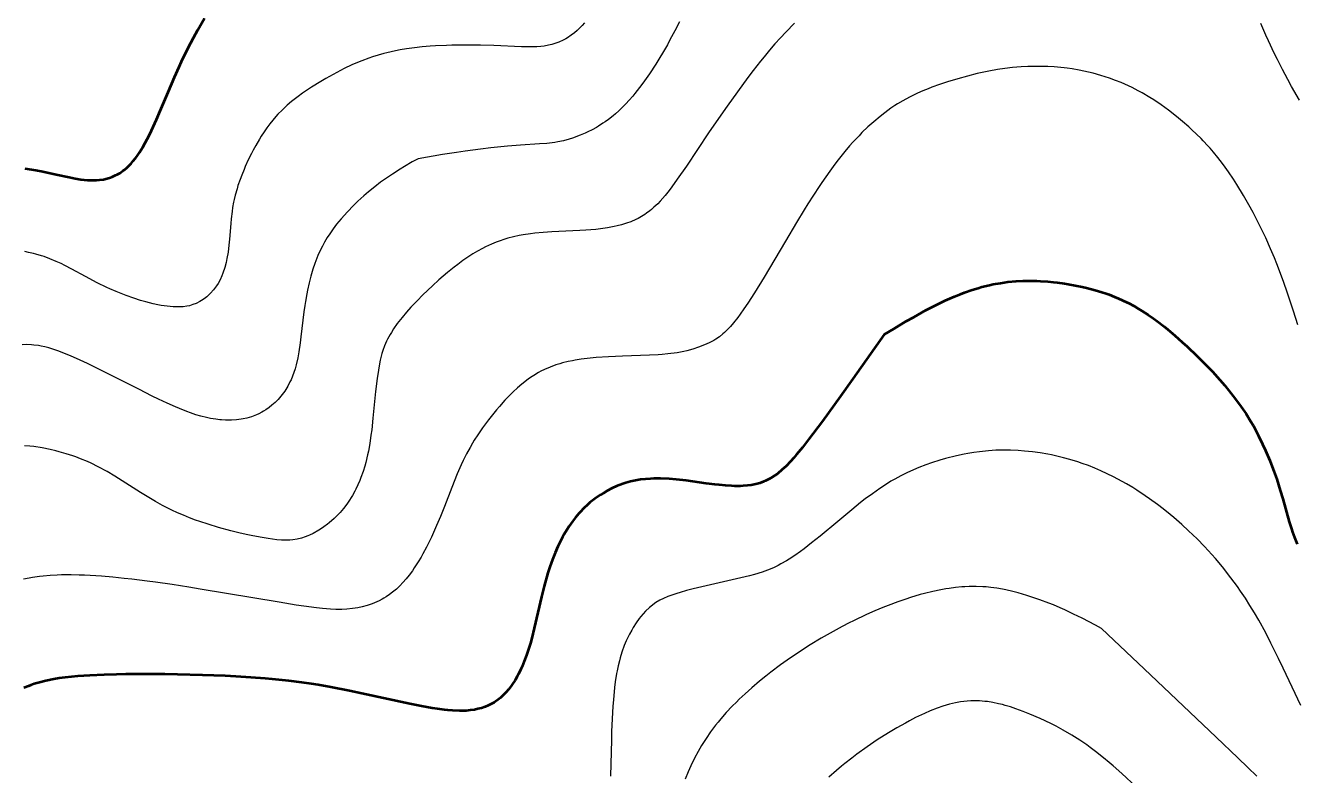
# Model space of a CAD drawing. Header units: metres. Extents: x 545098 to 555652, y 1854398 to 1862642.
# Drawn here: x 546474.6 to 546805.4, y 1859234.2 to 1859430 of the extents above; entities that cross this region are included whole.
import ezdxf

# ---------------------------------------------------------------- set-up
doc = ezdxf.new("R2010")
doc.units = ezdxf.units.M
doc.header["$LTSCALE"] = 6.8
doc.layers.add('1', color=7, linetype='Continuous', lineweight=25)
doc.layers.add('2', color=7, linetype='Continuous', lineweight=53)

msp = doc.modelspace()

# ---------------------------------------------------------------- linework, layer by layer
at = {"layer": '1'}
for points in [[(546620.31, 1859430.62), (546619.69, 1859429.93), (546618.83, 1859429.07), (546618.39, 1859428.66), (546617.72, 1859428.08), (546616.86, 1859427.42), (546615.92, 1859426.79), (546615.45, 1859426.5), (546614.72, 1859426.11), (546613.61, 1859425.6), (546612.83, 1859425.32), (546611.83, 1859425.01), (546610.9, 1859424.8), (546609.82, 1859424.61), (546608.91, 1859424.51), (546607.85, 1859424.43), (546607.12, 1859424.41), (546605.56, 1859424.4), (546603.87, 1859424.44), (546596.64, 1859424.74), (546593.24, 1859424.84), (546588.62, 1859424.87), (546585.75, 1859424.83), (546584.31, 1859424.79), (546581.46, 1859424.66), (546580.05, 1859424.57), (546577.99, 1859424.39), (546576.01, 1859424.18), (546573.9, 1859423.88), (546572.26, 1859423.6), (546571.07, 1859423.37), (546568.76, 1859422.84), (546568.01, 1859422.65), (546566.53, 1859422.23), (546565.09, 1859421.78), (546564.14, 1859421.46), (546562.28, 1859420.77), (546560.73, 1859420.13), (546559.71, 1859419.68), (546557.71, 1859418.74), (546556.72, 1859418.24), (546554.77, 1859417.21), (546552.87, 1859416.13), (546551.62, 1859415.38), (546549.18, 1859413.85), (546547.59, 1859412.81), (546546.81, 1859412.27), (546545.66, 1859411.44), (546543.95, 1859410.12), (546542.84, 1859409.17), (546541.48, 1859407.9), (546540.4, 1859406.79), (546539.87, 1859406.21), (546539.09, 1859405.29), (546538.31, 1859404.32), (546537.55, 1859403.29), (546536.79, 1859402.2), (546536.05, 1859401.06), (546535.57, 1859400.28), (546534.63, 1859398.66), (546533.95, 1859397.42), (546533.51, 1859396.58), (546532.67, 1859394.88), (546531.9, 1859393.17), (546531.57, 1859392.41), (546530.96, 1859390.91), (546530.55, 1859389.8), (546529.99, 1859388.18), (546529.74, 1859387.39), (546529.27, 1859385.67), (546529.01, 1859384.57), (546528.86, 1859383.86), (546528.6, 1859382.48), (546528.45, 1859381.48), (546528.22, 1859379.55), (546528.11, 1859378.31), (546527.79, 1859374.19), (546527.64, 1859372.66), (546527.4, 1859370.79), (546527.11, 1859369.16), (546526.89, 1859368.1), (546526.55, 1859366.81), (546526.07, 1859365.34), (546525.79, 1859364.64), (546525.32, 1859363.63), (546524.79, 1859362.68), (546524.41, 1859362.08), (546524.14, 1859361.69), (546523.57, 1859360.96), (546522.82, 1859360.11), (546522.18, 1859359.5), (546521.85, 1859359.21)], [(546645.09, 1859430.94), (546643.89, 1859428.6), (546642.6, 1859426.19), (546641.91, 1859424.96), (546640.62, 1859422.73), (546639.95, 1859421.61), (546638.9, 1859419.91), (546637.25, 1859417.39), (546635.54, 1859414.95), (546634.66, 1859413.77), (546633.48, 1859412.26), (546632.88, 1859411.53), (546631.98, 1859410.48), (546631.08, 1859409.49), (546630.17, 1859408.57), (546629.27, 1859407.7), (546628.37, 1859406.9), (546627.77, 1859406.4), (546626.59, 1859405.48), (546625.71, 1859404.85), (546625.12, 1859404.45), (546623.98, 1859403.73), (546623.41, 1859403.39), (546622.3, 1859402.78), (546621.22, 1859402.24), (546620.51, 1859401.91), (546619.15, 1859401.32), (546617.23, 1859400.59), (546616.29, 1859400.29), (546614.87, 1859399.9), (546613.39, 1859399.59), (546612.61, 1859399.46)], [(546675.05, 1859430.54), (546672.76, 1859428.22), (546671.37, 1859426.73), (546669.96, 1859425.16), (546668.55, 1859423.51), (546667.13, 1859421.8), (546666.19, 1859420.63), (546664.31, 1859418.23), (546662.91, 1859416.39), (546660.16, 1859412.67), (546657.51, 1859408.96), (546655.83, 1859406.54), (546652.68, 1859401.94), (546646.89, 1859393.29), (546644.51, 1859389.84), (546643.06, 1859387.83), (546642.36, 1859386.92), (546641.35, 1859385.65), (546640.04, 1859384.15), (546639.39, 1859383.48), (546638.43, 1859382.55), (546637.79, 1859381.99), (546637.36, 1859381.64), (546636.5, 1859380.99), (546636.06, 1859380.69), (546635.18, 1859380.13), (546634.28, 1859379.63), (546633.66, 1859379.32), (546632.38, 1859378.77), (546631.26, 1859378.36), (546629.95, 1859377.96), (546628.86, 1859377.68), (546628.02, 1859377.49), (546626.29, 1859377.16), (546624.48, 1859376.9), (546623.23, 1859376.75), (546620.65, 1859376.53)], [(546806.7, 1859410.49), (546804.64, 1859414.09), (546803.65, 1859415.88), (546802.24, 1859418.51), (546800.93, 1859421.07), (546800.12, 1859422.72), (546798.62, 1859425.93), (546797.92, 1859427.48), (546796.64, 1859430.47)], [(546806.28, 1859351.85), (546805.17, 1859355.41), (546804.56, 1859357.28), (546803.59, 1859360.17), (546802.54, 1859363.17), (546800.78, 1859367.79), (546800.14, 1859369.35), (546799.14, 1859371.72), (546797.88, 1859374.54), (546797.22, 1859375.95), (546796.2, 1859378.05), (546794.6, 1859381.16), (546793.5, 1859383.19), (546792.1, 1859385.65), (546790.38, 1859388.49), (546789.51, 1859389.84), (546788.2, 1859391.78), (546786.89, 1859393.6), (546786.02, 1859394.75), (546785.43, 1859395.49), (546784.26, 1859396.91), (546783.39, 1859397.93), (546782.8, 1859398.59), (546781.62, 1859399.85), (546781.03, 1859400.46), (546779.84, 1859401.64), (546778.64, 1859402.77), (546777.84, 1859403.5), (546776.23, 1859404.91), (546774.6, 1859406.26), (546772.53, 1859407.88), (546770.62, 1859409.26), (546768.68, 1859410.57), (546767.69, 1859411.19), (546765.68, 1859412.38), (546764.65, 1859412.94), (546763.07, 1859413.75), (546761.16, 1859414.64), (546760.18, 1859415.06), (546758.7, 1859415.65), (546757.19, 1859416.21), (546754.88, 1859416.96), (546752.91, 1859417.51), (546750.5, 1859418.08), (546749.27, 1859418.32), (546747.42, 1859418.64), (546746.16, 1859418.82), (546745.32, 1859418.92), (546743.63, 1859419.09), (546742.78, 1859419.16), (546741.06, 1859419.26), (546738.76, 1859419.31), (546737.6, 1859419.31), (546735.85, 1859419.26), (546734.1, 1859419.17), (546731.9, 1859418.98), (546729.91, 1859418.75), (546727.93, 1859418.46), (546725.74, 1859418.07), (546723.99, 1859417.71), (546722.69, 1859417.42), (546720.13, 1859416.78), (546717.63, 1859416.09), (546714.94, 1859415.26), (546712.88, 1859414.56), (546710.89, 1859413.84), (546709.92, 1859413.47), (546708.5, 1859412.89), (546707.1, 1859412.28), (546706.4, 1859411.95), (546705.03, 1859411.27), (546703.32, 1859410.33), (546701.94, 1859409.5), (546701.25, 1859409.06), (546700.21, 1859408.36), (546698.62, 1859407.22)], [(546698.62, 1859407.22), (546697.35, 1859406.23), (546695.71, 1859404.87), (546694.2, 1859403.51), (546692.65, 1859402.02), (546691.87, 1859401.22), (546690.25, 1859399.49), (546689.43, 1859398.56), (546688.18, 1859397.07), (546686.46, 1859394.93), (546685.58, 1859393.78), (546684.24, 1859391.96), (546682.16, 1859388.98), (546681.45, 1859387.92), (546680.02, 1859385.71), (546678.56, 1859383.41), (546677.58, 1859381.83), (546675.61, 1859378.59), (546672.68, 1859373.67), (546667.12, 1859364.27), (546664.62, 1859360.18), (546662.92, 1859357.53), (546661.89, 1859356), (546660.92, 1859354.63), (546660.3, 1859353.81), (546659.15, 1859352.36), (546658.34, 1859351.43), (546657.83, 1859350.88), (546656.85, 1859349.91), (546656.38, 1859349.5), (546655.47, 1859348.77), (546654.58, 1859348.17), (546654, 1859347.82), (546652.83, 1859347.2), (546651.63, 1859346.64), (546650.07, 1859346.02), (546648.59, 1859345.54), (546647.01, 1859345.11), (546646.19, 1859344.93), (546644.44, 1859344.6), (546642.08, 1859344.29), (546640.55, 1859344.15), (546639.49, 1859344.08), (546637.28, 1859343.96), (546630.2, 1859343.72), (546626.55, 1859343.56), (546623.35, 1859343.34), (546621.77, 1859343.19), (546619.44, 1859342.9), (546617.92, 1859342.65), (546617.17, 1859342.51), (546616.06, 1859342.28), (546614.61, 1859341.93), (546613.9, 1859341.73), (546612.86, 1859341.4), (546611.34, 1859340.85), (546609.88, 1859340.21), (546608.94, 1859339.74), (546608.32, 1859339.4), (546607.11, 1859338.68), (546606.23, 1859338.1), (546605.65, 1859337.69), (546603.94, 1859336.37), (546602.83, 1859335.41), (546601.73, 1859334.39), (546601.01, 1859333.67), (546599.56, 1859332.17), (546598.12, 1859330.56), (546597.4, 1859329.72), (546596.33, 1859328.42), (546595.28, 1859327.08), (546593.75, 1859325), (546592.53, 1859323.21), (546591.59, 1859321.74), (546591.14, 1859321), (546590.49, 1859319.88), (546589.56, 1859318.19), (546588.7, 1859316.48), (546588.17, 1859315.33), (546587.15, 1859313.01), (546585.72, 1859309.44), (546583.81, 1859304.47), (546582.77, 1859301.87), (546581.77, 1859299.5), (546580.42, 1859296.5), (546579.1, 1859293.83), (546578.18, 1859292.1), (546577.7, 1859291.25), (546576.97, 1859290.01), (546575.96, 1859288.43), (546575.44, 1859287.67), (546574.64, 1859286.58), (546573.83, 1859285.56), (546573, 1859284.61), (546572.15, 1859283.74), (546571.28, 1859282.93), (546570.31, 1859282.12), (546569.51, 1859281.53), (546568.61, 1859280.93), (546568, 1859280.56), (546567.6, 1859280.33)], [(546612.61, 1859399.46), (546610.49, 1859399.2), (546608.57, 1859399.05), (546603.67, 1859398.78), (546600.25, 1859398.52), (546595.86, 1859398.07), (546593.24, 1859397.74), (546589.22, 1859397.19), (546586.97, 1859396.86), (546583.27, 1859396.28), (546576.93, 1859395.21), (546575.43, 1859394.37), (546573.43, 1859393.19), (546572.23, 1859392.46), (546570.27, 1859391.2), (546568.21, 1859389.8), (546567.18, 1859389.05), (546565.66, 1859387.9), (546564.04, 1859386.58), (546562.78, 1859385.49), (546561.27, 1859384.12), (546560.12, 1859383.01), (546558.5, 1859381.34), (546556.86, 1859379.52), (546555.69, 1859378.09), (546554.79, 1859376.92), (546553.9, 1859375.65), (546553.25, 1859374.65), (546552.51, 1859373.41), (546551.98, 1859372.42), (546551.26, 1859370.93), (546550.82, 1859369.93), (546550.03, 1859367.86), (546549.54, 1859366.43), (546548.98, 1859364.55), (546548.52, 1859362.79), (546548.1, 1859360.93), (546547.91, 1859359.96), (546547.55, 1859357.95), (546547.38, 1859356.91), (546547.15, 1859355.29), (546546.39, 1859348.71), (546546.19, 1859347.13), (546545.84, 1859344.8), (546545.57, 1859343.28), (546545.16, 1859341.46), (546544.88, 1859340.42), (546544.56, 1859339.42), (546544.21, 1859338.47), (546543.82, 1859337.56), (546543.55, 1859336.98), (546542.97, 1859335.87), (546542.18, 1859334.6), (546541.5, 1859333.66), (546541.15, 1859333.22), (546540.43, 1859332.4), (546539.68, 1859331.64), (546538.83, 1859330.87), (546538.13, 1859330.32), (546537.24, 1859329.69), (546536.64, 1859329.31), (546536.24, 1859329.08), (546535.43, 1859328.66), (546534.81, 1859328.38), (546534.39, 1859328.21), (546533.55, 1859327.9), (546532.26, 1859327.54), (546531.38, 1859327.35), (546530.78, 1859327.25), (546529.57, 1859327.11), (546528.33, 1859327.02), (546526.72, 1859327.02), (546525.72, 1859327.07), (546525.22, 1859327.11), (546524.18, 1859327.23), (546522.85, 1859327.45), (546521.75, 1859327.67), (546520.34, 1859328.03), (546519.01, 1859328.42), (546517.64, 1859328.87), (546516.7, 1859329.22), (546514.74, 1859330), (546513.71, 1859330.44), (546511.56, 1859331.4), (546509.26, 1859332.49), (546507.63, 1859333.29), (546504.13, 1859335.04), (546495.28, 1859339.55), (546490.78, 1859341.76), (546487.91, 1859343.09), (546486.55, 1859343.69), (546484.61, 1859344.49), (546483.02, 1859345.09), (546482.27, 1859345.35), (546481.18, 1859345.7), (546480.66, 1859345.85), (546479.64, 1859346.11), (546478.66, 1859346.32), (546478.03, 1859346.44), (546476.78, 1859346.6), (546476.18, 1859346.65)], [(546620.65, 1859376.53), (546619.14, 1859376.44), (546611.76, 1859376.11), (546609.57, 1859375.96), (546607.38, 1859375.76), (546606.28, 1859375.63), (546604.31, 1859375.34), (546603.33, 1859375.17), (546601.84, 1859374.85), (546600.34, 1859374.46), (546599.59, 1859374.24), (546598.06, 1859373.73), (546597.28, 1859373.44), (546596.1, 1859372.95), (546594.51, 1859372.21), (546593.69, 1859371.79), (546592.45, 1859371.11), (546591.19, 1859370.35), (546589.9, 1859369.52), (546588.59, 1859368.61), (546587.26, 1859367.63), (546586.37, 1859366.94), (546584.59, 1859365.51), (546582.38, 1859363.62), (546580.67, 1859362.06), (546578.2, 1859359.7), (546576.67, 1859358.15), (546575.09, 1859356.47), (546573.94, 1859355.18), (546572.78, 1859353.81), (546571.51, 1859352.19), (546570.54, 1859350.81), (546569.97, 1859349.91), (546569.62, 1859349.32), (546569, 1859348.15), (546568.72, 1859347.57), (546568.22, 1859346.39), (546567.79, 1859345.19), (546567.53, 1859344.37), (546567.09, 1859342.67), (546566.78, 1859341.14), (546566.59, 1859340.08), (546566.26, 1859337.89), (546565.86, 1859334.45), (546565.18, 1859327.48), (546564.84, 1859324.5), (546564.65, 1859323.06), (546564.33, 1859320.95), (546563.97, 1859318.9), (546563.76, 1859317.91), (546563.3, 1859315.96), (546563.04, 1859315.01), (546562.61, 1859313.62), (546562.05, 1859312.02), (546561.74, 1859311.24), (546561.24, 1859310.09), (546560.71, 1859308.98), (546560.43, 1859308.43), (546559.84, 1859307.37), (546559.53, 1859306.85), (546559.04, 1859306.09), (546558.37, 1859305.1), (546557.47, 1859303.93), (546556.6, 1859302.92), (546555.69, 1859301.95), (546555.06, 1859301.34), (546553.76, 1859300.2), (546553.31, 1859299.84), (546552.4, 1859299.16), (546551.47, 1859298.53), (546551.06, 1859298.27), (546549.59, 1859297.45), (546548.65, 1859297), (546548.18, 1859296.8), (546547.48, 1859296.53), (546546.55, 1859296.22), (546545.38, 1859295.94), (546544.29, 1859295.77), (546543.53, 1859295.7), (546543.01, 1859295.68), (546541.92, 1859295.68), (546541.34, 1859295.7), (546540.12, 1859295.79), (546537.84, 1859296.08), (546535.75, 1859296.44), (546533.41, 1859296.89), (546532.15, 1859297.16), (546530.18, 1859297.61), (546528.11, 1859298.12), (546524.91, 1859299), (546522.19, 1859299.83), (546520.01, 1859300.55), (546518.93, 1859300.94), (546517.33, 1859301.55), (546515.75, 1859302.18), (546514.22, 1859302.85), (546512.72, 1859303.55), (546510.32, 1859304.77), (546508.49, 1859305.78), (546507.16, 1859306.55), (546504.62, 1859308.09)], [(546521.85, 1859359.21), (546521.18, 1859358.68), (546520.49, 1859358.21), (546520.02, 1859357.93), (546519.07, 1859357.45), (546518.26, 1859357.13), (546517.36, 1859356.86), (546516.63, 1859356.71), (546515.71, 1859356.59), (546514.96, 1859356.54), (546513.84, 1859356.53), (546513.07, 1859356.57), (546511.53, 1859356.72), (546509.94, 1859356.95), (546509.13, 1859357.1), (546507.89, 1859357.36), (546505.95, 1859357.84), (546504.6, 1859358.23), (546502.84, 1859358.8), (546500.85, 1859359.51), (546498.25, 1859360.55), (546496.62, 1859361.26), (546495.8, 1859361.64), (546493.27, 1859362.86), (546490.26, 1859364.46), (546486.69, 1859366.41), (546484.85, 1859367.37), (546483.9, 1859367.83), (546482.62, 1859368.42), (546480.97, 1859369.11), (546479.44, 1859369.67), (546478.75, 1859369.9), (546477.34, 1859370.31), (546476.7, 1859370.48), (546475.42, 1859370.78), (546474.45, 1859370.97)], [(546476.18, 1859346.65), (546474.97, 1859346.7), (546473.76, 1859346.68)], [(546504.62, 1859308.09), (546497.86, 1859312.38), (546495.88, 1859313.56), (546493.52, 1859314.86), (546491.7, 1859315.76), (546490.79, 1859316.17), (546488.97, 1859316.93), (546487.74, 1859317.39), (546486.91, 1859317.68), (546485.19, 1859318.24), (546483.39, 1859318.75), (546482.47, 1859318.99), (546481.06, 1859319.33), (546478.92, 1859319.76), (546476.78, 1859320.09), (546475.72, 1859320.21), (546474.33, 1859320.32)], [(546807.08, 1859252.51), (546804.76, 1859257.37), (546802.46, 1859262.27), (546801.22, 1859264.85), (546799.26, 1859268.81), (546797.88, 1859271.48), (546796.07, 1859274.79), (546794.94, 1859276.74), (546793.77, 1859278.66), (546792.58, 1859280.53), (546791.35, 1859282.36), (546790.52, 1859283.56), (546788.81, 1859285.9), (546786.6, 1859288.72), (546784.77, 1859290.89), (546783.84, 1859291.95), (546781.95, 1859294.02), (546780.01, 1859296.01), (546777.8, 1859298.15), (546776, 1859299.8), (546773.94, 1859301.59), (546773.01, 1859302.36), (546771.14, 1859303.86), (546769.72, 1859304.95), (546767.56, 1859306.51), (546766.48, 1859307.26), (546764.3, 1859308.7), (546763.21, 1859309.39), (546761.56, 1859310.38), (546759.36, 1859311.61), (546758.25, 1859312.19), (546756.6, 1859313.01), (546754.95, 1859313.78), (546753.3, 1859314.49), (546751.66, 1859315.14), (546750.03, 1859315.73), (546748.95, 1859316.1), (546746.8, 1859316.75), (546745.21, 1859317.19), (546744.16, 1859317.45), (546742.09, 1859317.91), (546741.06, 1859318.11), (546739.06, 1859318.46), (546737.1, 1859318.73), (546734.98, 1859318.95), (546733.35, 1859319.07), (546731.36, 1859319.16), (546730.07, 1859319.18), (546727.58, 1859319.13), (546725.59, 1859319), (546724.04, 1859318.85), (546723.27, 1859318.76), (546721.76, 1859318.54), (546720.27, 1859318.29), (546719.29, 1859318.1), (546717.32, 1859317.68), (546714.39, 1859316.96), (546712.92, 1859316.55), (546710.74, 1859315.86), (546709.29, 1859315.36), (546707.49, 1859314.68), (546706.07, 1859314.08)], [(546706.07, 1859314.08), (546704.31, 1859313.28), (546702.76, 1859312.49), (546701.22, 1859311.64), (546700.21, 1859311.05), (546698.23, 1859309.8), (546697.26, 1859309.15), (546695.35, 1859307.81), (546693.51, 1859306.43), (546692.3, 1859305.5), (546689.98, 1859303.64), (546686.31, 1859300.59), (546681.74, 1859296.75), (546679.52, 1859294.95), (546677.56, 1859293.44), (546676.58, 1859292.72), (546675.11, 1859291.7), (546673.66, 1859290.74), (546672.94, 1859290.3), (546671.5, 1859289.47), (546670.79, 1859289.09), (546669.74, 1859288.57), (546668.7, 1859288.11), (546668.01, 1859287.84), (546666.65, 1859287.35), (546664.65, 1859286.75), (546663.35, 1859286.41), (546648.62, 1859282.96), (546646.93, 1859282.53), (546645.24, 1859282.06), (546644.41, 1859281.81), (546642.81, 1859281.26), (546642.04, 1859280.97), (546640.95, 1859280.5), (546639.95, 1859279.99), (546638.91, 1859279.38), (546638.15, 1859278.84), (546637.6, 1859278.42), (546637.25, 1859278.13), (546636.25, 1859277.17), (546635.62, 1859276.48), (546635.01, 1859275.74), (546634.61, 1859275.22), (546633.81, 1859274.1), (546633.02, 1859272.87), (546632.63, 1859272.22), (546632.06, 1859271.17), (546631.22, 1859269.45), (546630.69, 1859268.18), (546630.07, 1859266.46), (546629.61, 1859264.96), (546629.4, 1859264.17), (546629.1, 1859262.92), (546628.82, 1859261.6), (546628.69, 1859260.91), (546628.35, 1859258.74), (546628.16, 1859257.22), (546627.85, 1859254.03), (546627.72, 1859252.38), (546627.53, 1859249.05), (546627.39, 1859245.73), (546627.33, 1859243.56), (546627.13, 1859234.08)], [(546567.6, 1859280.33), (546566.78, 1859279.9), (546566.17, 1859279.61), (546564.93, 1859279.09), (546563.7, 1859278.67), (546562.33, 1859278.28), (546561.23, 1859278.05), (546559.86, 1859277.82), (546558.33, 1859277.67), (546557.08, 1859277.61), (546555.47, 1859277.61), (546554.14, 1859277.67), (546552.01, 1859277.85), (546550.5, 1859278.02), (546547.2, 1859278.47), (546545.15, 1859278.77), (546540.7, 1859279.47), (546520.13, 1859282.93), (546517.18, 1859283.4), (546512.82, 1859284.08), (546508.48, 1859284.71), (546506.29, 1859285.01), (546502.34, 1859285.5), (546500.36, 1859285.72), (546497.38, 1859286.02), (546494.41, 1859286.27), (546492.94, 1859286.37), (546490.02, 1859286.53), (546488.59, 1859286.58), (546486.48, 1859286.62), (546484.03, 1859286.6), (546482.82, 1859286.56), (546481.01, 1859286.45), (546479.2, 1859286.29), (546478.29, 1859286.19), (546476.46, 1859285.94), (546475.53, 1859285.79), (546474.11, 1859285.52)], [(546795.55, 1859234.07), (546793.2, 1859236.4), (546790.66, 1859238.86), (546785.01, 1859244.26), (546767.89, 1859260.54), (546755.08, 1859272.67), (546753.48, 1859273.54), (546750, 1859275.33), (546747.82, 1859276.4), (546745.5, 1859277.49), (546744.31, 1859278.02), (546742.53, 1859278.78), (546741.35, 1859279.25), (546739.02, 1859280.14), (546735.6, 1859281.29), (546733.4, 1859281.93), (546731.97, 1859282.3), (546730.14, 1859282.72), (546729.25, 1859282.9), (546727.79, 1859283.15), (546726.24, 1859283.37), (546725.02, 1859283.49), (546724.13, 1859283.55), (546722.37, 1859283.61), (546720.61, 1859283.59), (546719.44, 1859283.53), (546718.65, 1859283.47), (546717.04, 1859283.31), (546715.38, 1859283.1), (546714.53, 1859282.97), (546713.21, 1859282.74), (546711.14, 1859282.32), (546708.94, 1859281.79), (546707.78, 1859281.47), (546705.33, 1859280.74), (546704.04, 1859280.32), (546702, 1859279.61), (546699.44, 1859278.64), (546698.09, 1859278.11), (546696.01, 1859277.23), (546693.84, 1859276.28), (546690.46, 1859274.67), (546689.29, 1859274.09), (546687.52, 1859273.17), (546685.1, 1859271.87), (546682.01, 1859270.1), (546679.17, 1859268.37), (546676.89, 1859266.91), (546675.74, 1859266.15), (546674.02, 1859264.97), (546671.44, 1859263.14), (546668.88, 1859261.22), (546667.62, 1859260.23), (546665.97, 1859258.89), (546663.94, 1859257.18), (546662.18, 1859255.6), (546660.66, 1859254.18), (546659.92, 1859253.46), (546658.84, 1859252.37), (546657.28, 1859250.72), (546655.82, 1859249.06), (546655.12, 1859248.22), (546654.45, 1859247.38), (546653.18, 1859245.69), (546652.01, 1859243.98), (546650.81, 1859242.08), (546649.92, 1859240.54), (546648.99, 1859238.8), (546648.05, 1859236.85), (546647.34, 1859235.28), (546646.53, 1859233.29)], [(546764.09, 1859231.36), (546760.36, 1859234.81), (546758.15, 1859236.77), (546757.11, 1859237.67), (546755.61, 1859238.91), (546753.49, 1859240.59), (546752.12, 1859241.61), (546751.22, 1859242.25), (546749.43, 1859243.47), (546747.39, 1859244.77), (546745.09, 1859246.12), (546743.24, 1859247.13), (546741.86, 1859247.85), (546739.12, 1859249.17), (546736.43, 1859250.33), (546734.68, 1859251.02), (546732.79, 1859251.7), (546731.34, 1859252.17), (546729.93, 1859252.58), (546729.25, 1859252.77), (546728.24, 1859253.01), (546726.77, 1859253.32), (546725.34, 1859253.55), (546724.64, 1859253.63), (546723.26, 1859253.74), (546722.58, 1859253.77), (546721.56, 1859253.77), (546721.05, 1859253.76), (546720.04, 1859253.7), (546718.35, 1859253.5), (546716.99, 1859253.25), (546715.44, 1859252.88), (546713.68, 1859252.36), (546712.24, 1859251.86), (546710.41, 1859251.14), (546708.91, 1859250.49), (546706.61, 1859249.38), (546705.03, 1859248.56), (546703.96, 1859247.98), (546701.77, 1859246.74), (546699.52, 1859245.4), (546696.62, 1859243.58), (546693.97, 1859241.79), (546691.3, 1859239.87), (546689.97, 1859238.85), (546688.19, 1859237.44), (546687.31, 1859236.71), (546685.99, 1859235.58), (546684.04, 1859233.82)]]:
    msp.add_lwpolyline(points, dxfattribs=at)
at = {"layer": '2'}
for points in [[(546498.52, 1859391.11), (546499.16, 1859391.48), (546499.98, 1859392.03), (546500.39, 1859392.34), (546500.99, 1859392.84), (546501.58, 1859393.39), (546502.15, 1859393.98), (546502.71, 1859394.63), (546503.25, 1859395.31), (546503.61, 1859395.8), (546504.32, 1859396.82), (546505.17, 1859398.2), (546505.84, 1859399.38), (546506.83, 1859401.27), (546507.48, 1859402.6), (546508.76, 1859405.44), (546509.73, 1859407.7), (546511.75, 1859412.54), (546513.42, 1859416.45), (546514.65, 1859419.2), (546515.3, 1859420.61), (546516.34, 1859422.78), (546517.68, 1859425.43), (546518.38, 1859426.77), (546519.49, 1859428.8), (546521.23, 1859431.86)], [(546474.4, 1859392.7), (546477.27, 1859392.21), (546479.12, 1859391.86), (546482.64, 1859391.11), (546485.95, 1859390.38), (546487.53, 1859390.07), (546489.06, 1859389.81), (546490.8, 1859389.62), (546492.02, 1859389.57), (546493.09, 1859389.6), (546493.93, 1859389.67), (546494.96, 1859389.83), (546495.88, 1859390.05), (546496.78, 1859390.33), (546497.22, 1859390.5), (546498.09, 1859390.89), (546498.52, 1859391.11)], [(546698.46, 1859349.33), (546700.91, 1859350.85), (546704.18, 1859352.79), (546706.14, 1859353.91), (546709.33, 1859355.67), (546711.55, 1859356.83), (546714.31, 1859358.18), (546716.74, 1859359.26), (546718.32, 1859359.9), (546719.35, 1859360.29), (546721.39, 1859361), (546722.89, 1859361.46), (546723.88, 1859361.74), (546725.85, 1859362.23), (546726.82, 1859362.44), (546728.76, 1859362.78), (546730.68, 1859363.05), (546732.83, 1859363.24), (546734.55, 1859363.33), (546735.28, 1859363.35), (546736.74, 1859363.35), (546738.2, 1859363.32), (546739.18, 1859363.28), (546741.12, 1859363.14), (546742.57, 1859363.01), (546743.53, 1859362.9), (546745.43, 1859362.64), (546746.37, 1859362.49), (546748.21, 1859362.15), (546750, 1859361.78), (546751.16, 1859361.51), (546753.39, 1859360.92), (546755.18, 1859360.38), (546756.32, 1859360), (546757.06, 1859359.74), (546758.5, 1859359.18), (546759.54, 1859358.75), (546761.56, 1859357.81), (546762.21, 1859357.48), (546763.49, 1859356.79), (546764.75, 1859356.06), (546765.58, 1859355.55), (546767.24, 1859354.48), (546768.63, 1859353.51), (546769.56, 1859352.83), (546771.42, 1859351.4), (546772.35, 1859350.65), (546774.23, 1859349.06), (546776.13, 1859347.38), (546777.41, 1859346.21), (546780.01, 1859343.72), (546781.77, 1859341.96), (546783.98, 1859339.66), (546785.95, 1859337.49), (546787.24, 1859336), (546788.81, 1859334.08), (546790.04, 1859332.51), (546791.5, 1859330.5), (546792.75, 1859328.65), (546793.92, 1859326.76), (546794.66, 1859325.48), (546795.13, 1859324.63), (546796.04, 1859322.91), (546797.09, 1859320.76), (546797.87, 1859319.04), (546798.95, 1859316.49), (546799.6, 1859314.82), (546800.01, 1859313.72), (546800.76, 1859311.57), (546801.69, 1859308.67), (546802.34, 1859306.47), (546804.04, 1859300.47), (546804.58, 1859298.67), (546804.86, 1859297.81), (546805.39, 1859296.34), (546806.1, 1859294.6)], [(546698.46, 1859349.33), (546690.23, 1859337.74), (546687.02, 1859333.26), (546682.32, 1859326.77), (546678.71, 1859321.93), (546677.11, 1859319.87), (546675.61, 1859318.04), (546674.9, 1859317.21), (546673.98, 1859316.18), (546672.86, 1859315.03), (546671.88, 1859314.1), (546670.6, 1859313.03), (546669.96, 1859312.57), (546669, 1859311.94), (546668.51, 1859311.67), (546667.53, 1859311.18), (546667.03, 1859310.96), (546666.01, 1859310.6), (546664.97, 1859310.31), (546663.79, 1859310.07), (546662.82, 1859309.93), (546661.7, 1859309.84), (546660.95, 1859309.8), (546659.42, 1859309.8), (546658.63, 1859309.82), (546657.04, 1859309.93), (546655.42, 1859310.08), (546654.31, 1859310.21), (546652.07, 1859310.51), (546646.84, 1859311.23), (546644.17, 1859311.52), (546642.38, 1859311.67), (546640.16, 1859311.77), (546638.38, 1859311.77), (546637.5, 1859311.73), (546636.19, 1859311.64), (546634.9, 1859311.48), (546633.61, 1859311.27), (546632.35, 1859310.98), (546631.1, 1859310.63), (546630.28, 1859310.37), (546628.68, 1859309.75), (546627.51, 1859309.22), (546626.23, 1859308.57), (546625.24, 1859307.99), (546624.51, 1859307.54), (546623.1, 1859306.55), (546621.75, 1859305.48), (546621.18, 1859304.98), (546620.06, 1859303.92), (546619.26, 1859303.09), (546618.83, 1859302.61), (546617.99, 1859301.61), (546617.19, 1859300.57), (546616.35, 1859299.38), (546615.72, 1859298.39), (546615.04, 1859297.25), (546614.6, 1859296.47), (546613.78, 1859294.87), (546613.39, 1859294.05), (546612.66, 1859292.38), (546611.98, 1859290.66), (546611.29, 1859288.71), (546610.77, 1859287.12), (546609.8, 1859283.69), (546609.11, 1859280.91), (546607.21, 1859272.7), (546606.55, 1859270.1), (546606.2, 1859268.84), (546605.54, 1859266.69), (546605.19, 1859265.65), (546604.63, 1859264.16), (546604.04, 1859262.73), (546603.73, 1859262.04), (546603.09, 1859260.73), (546602.75, 1859260.09), (546602.22, 1859259.18), (546601.49, 1859258.04), (546601.11, 1859257.5), (546600.51, 1859256.73), (546599.89, 1859256), (546599.57, 1859255.66), (546598.79, 1859254.9), (546598.38, 1859254.54), (546597.76, 1859254.04), (546597.1, 1859253.58), (546596.77, 1859253.37), (546596.08, 1859252.97), (546595.72, 1859252.78), (546595.17, 1859252.52), (546594.42, 1859252.21), (546593.43, 1859251.88), (546592.5, 1859251.64), (546591.63, 1859251.46), (546590.5, 1859251.3), (546589.44, 1859251.2), (546588.32, 1859251.16), (546587.75, 1859251.16), (546585.95, 1859251.22), (546584.68, 1859251.32), (546583.82, 1859251.41)], [(546583.82, 1859251.41), (546582.03, 1859251.65), (546580.65, 1859251.86), (546577.79, 1859252.37), (546574.82, 1859252.97), (546562.29, 1859255.72), (546559.06, 1859256.38), (546554.16, 1859257.33), (546550.85, 1859257.9), (546549.18, 1859258.17), (546546.65, 1859258.54), (546543.26, 1859258.98), (546541.53, 1859259.18), (546538.89, 1859259.45), (546537.08, 1859259.61), (546533.35, 1859259.89), (546529.41, 1859260.13), (546526.65, 1859260.26), (546520.73, 1859260.48), (546514.26, 1859260.64), (546510.9, 1859260.69), (546505.8, 1859260.72), (546500.75, 1859260.69), (546498.29, 1859260.64), (546495.11, 1859260.55), (546491.35, 1859260.39), (546488.23, 1859260.18), (546484.91, 1859259.86), (546483.39, 1859259.65), (546481.95, 1859259.42), (546479.9, 1859259.01), (546478.29, 1859258.59), (546476.9, 1859258.17), (546475.99, 1859257.85), (546475.39, 1859257.62), (546474.19, 1859257.12)]]:
    msp.add_lwpolyline(points, dxfattribs=at)

doc.saveas('drawing.dxf')
